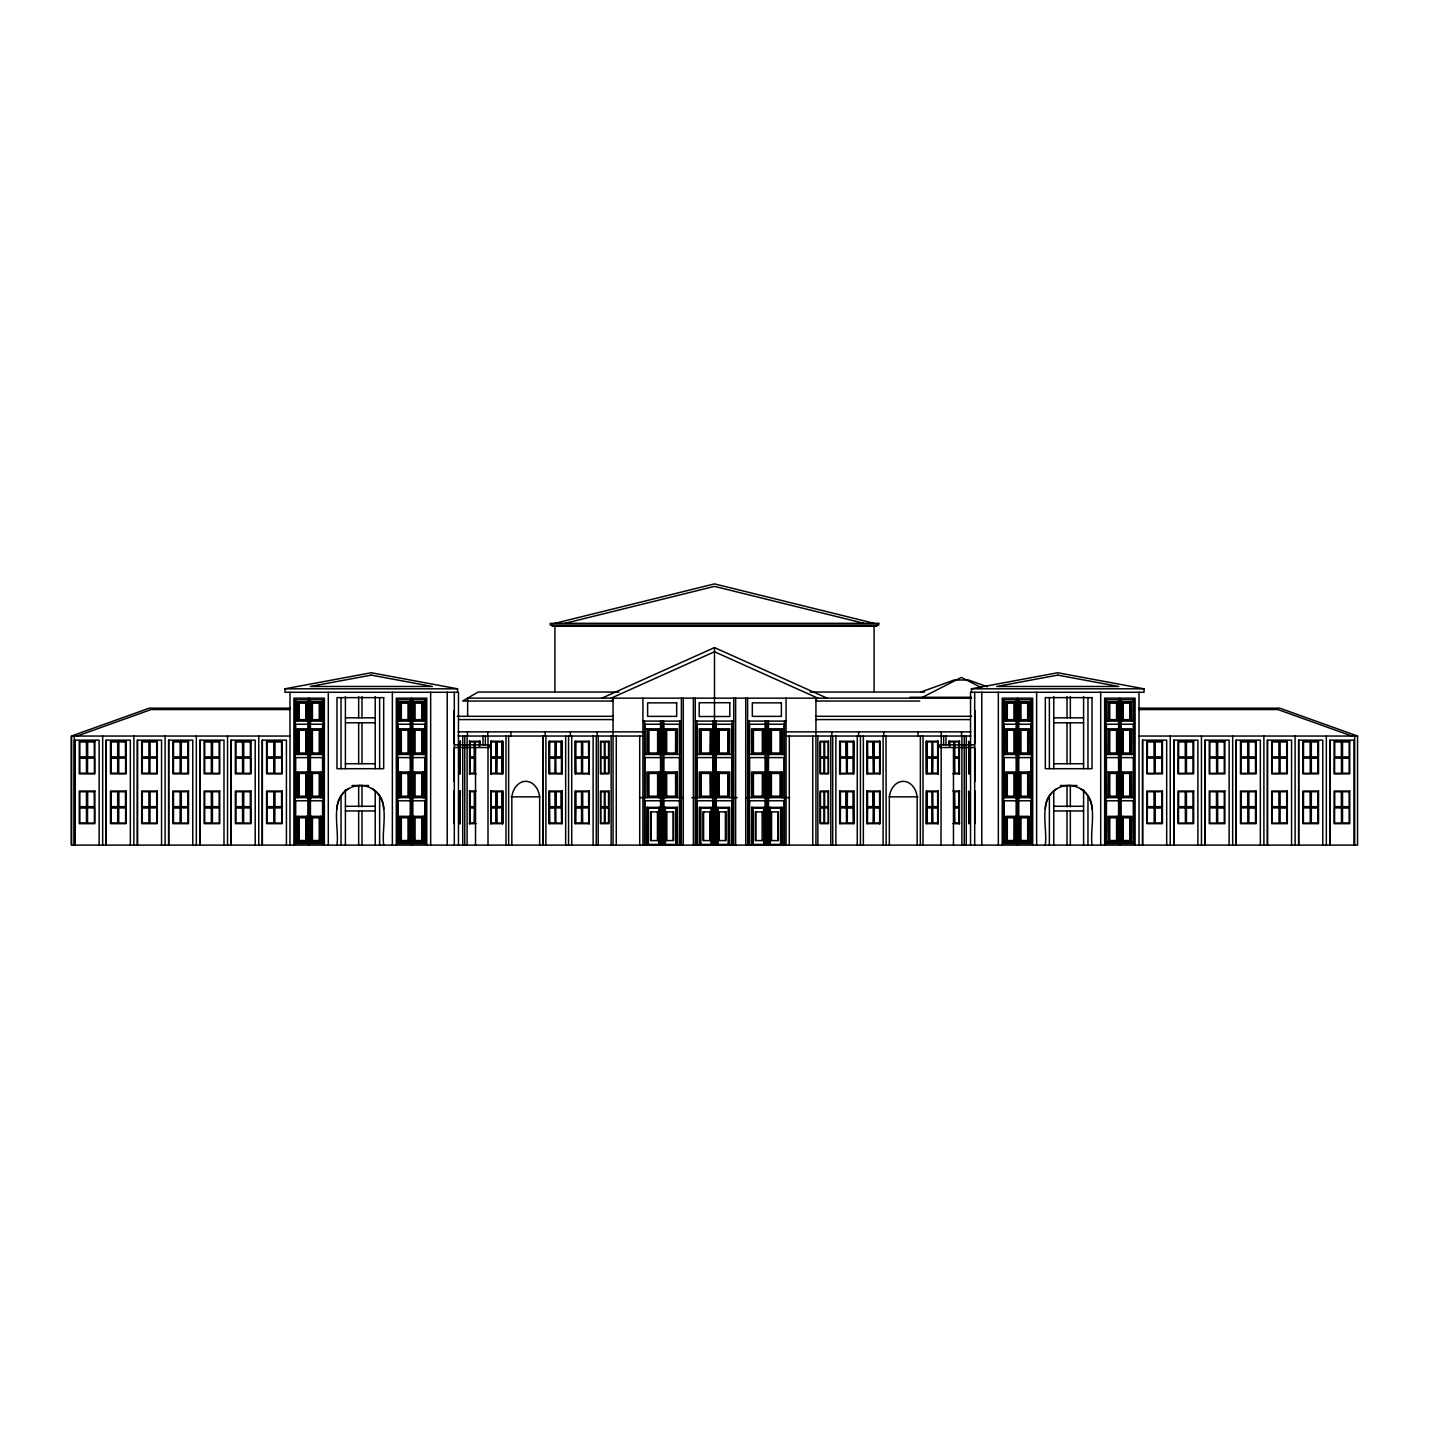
<?xml version="1.0" encoding="UTF-8"?>
<svg xmlns="http://www.w3.org/2000/svg" width="1429" height="1429" viewBox="0 0 1429 1429"><rect width="100%" height="100%" fill="white"/><g stroke="black" fill="none" stroke-linecap="round" stroke-linejoin="round"><path stroke-width="1.5" d="M1139.02 708.159L1279.705 708.159L1357.55 736.042L1357.55 845.111L71.45 845.111L71.45 736.042L149.295 708.159L289.98 708.159M74.326 740.151L74.326 845.111L74.326 736.042M75.005 740.151L75.005 845.111L75.005 740.151L99.119 740.151L99.119 845.111M106.228 740.151L106.228 845.111L106.228 740.151L130.343 740.151L130.343 845.111M137.434 740.151L137.434 845.111L137.434 740.151L161.548 740.151L161.548 845.111M168.658 740.151L168.658 845.111L168.658 740.151L192.772 740.151L192.772 845.111M199.881 740.151L199.881 845.111L199.881 740.151L223.996 740.151L223.996 845.111M231.105 740.151L231.105 845.111L231.105 740.151L255.202 740.151L255.202 845.111M262.311 740.151L262.311 845.111L262.311 740.151L286.425 740.151L286.425 845.111M1142.575 740.151L1142.575 845.111L1142.575 740.151L1166.689 740.151L1166.689 845.111M1173.798 740.151L1173.798 845.111L1173.798 740.151L1197.895 740.151L1197.895 845.111M1205.004 740.151L1205.004 845.111L1205.004 740.151L1229.119 740.151L1229.119 845.111M1236.228 740.151L1236.228 845.111L1236.228 740.151L1260.342 740.151L1260.342 845.111M1267.452 740.151L1267.452 845.111L1267.452 740.151L1291.566 740.151L1291.566 845.111M1298.657 740.151L1298.657 845.111L1298.657 740.151L1322.772 740.151L1322.772 845.111M1329.881 740.151L1329.881 845.111L1329.881 740.151L1353.995 740.151L1353.995 845.111M336.976 845.111C339.405 827.034 329.331 800.508 348.658 788.629M1045.313 845.111C1047.743 827.034 1037.686 800.508 1056.996 788.629M612.38 701.032L613.059 698.156L613.059 845.111M922.437 697.281L961.36 677.4L981.473 687.671M601.895 698.156L714.5 647.587L827.105 698.156M611.148 698.156L714.5 651.749L817.852 698.156M920.901 692.011L954.233 679.99L968.487 679.99L987.243 686.76M77.13 736.042L151.081 709.552L289.98 709.552M554.916 623.33L714.5 583.889L874.084 623.33M565.009 623.33L714.5 586.372L863.991 623.33M458.459 845.111L458.459 692.279L284.96 692.279L284.96 688.814L371.272 672.737L457.584 688.814L457.584 692.279M971.416 692.279L971.416 688.814L1057.728 672.737L1144.04 688.814L1144.04 692.279L970.541 692.279L970.541 845.111M284.96 688.814L457.584 688.814M971.416 688.814L1144.04 688.814M618.971 692.029L478.179 692.029L462.657 701.032L613.059 701.032M810.029 692.029L924.652 692.029M910.023 697.281L971.541 697.281M971.541 698.156L467.64 698.156L467.64 715.965M308.36 699.763L295.196 699.763L295.196 843.503L308.36 843.503M1120.64 699.763L1133.804 699.763L1133.804 843.503L1120.64 843.503M815.941 701.032L919.776 701.032M409.176 701.746L409.176 721.091L409.373 701.746L399.673 701.746L399.673 721.091M1005.623 701.746L1015.322 701.746M1108.011 701.746L1117.71 701.746M1131.714 701.746L1122.015 701.746L1122.212 721.091M1139.02 709.552L1277.919 709.552L1351.87 736.042M457.28 716.304L613.059 716.304M815.941 716.304L971.72 716.304M345.407 717.822L375.238 717.822M1053.762 717.822L1083.593 717.822M459.084 719.573L613.059 719.573M815.941 719.573L969.916 719.573M295.196 721.091L308.36 721.091M323.079 721.091L309.897 721.091L309.897 699.763L323.079 699.763L323.079 843.503L309.897 843.503L309.897 800.776L323.079 800.776M397.584 721.091L410.748 721.091L410.748 699.763L397.584 699.763L397.584 843.503L410.748 843.503L410.748 800.776L397.584 800.776M425.467 721.091L412.284 721.091L412.284 699.763L425.467 699.763L425.467 843.503L412.284 843.503L412.284 800.776L425.467 800.776M642.925 721.091L681.383 721.091M695.262 721.091L733.738 721.091M747.617 721.091L786.075 721.091M1003.533 721.091L1016.716 721.091L1016.716 699.763L1003.533 699.763L1003.533 843.503L1016.716 843.503L1016.716 800.776L1003.533 800.776M1031.416 721.091L1018.252 721.091L1018.252 699.763L1031.416 699.763L1031.416 843.503L1018.252 843.503L1018.252 800.776L1031.416 800.776M1105.921 721.091L1119.103 721.091L1119.103 699.763L1105.921 699.763L1105.921 843.503L1119.103 843.503L1119.103 800.776L1105.921 800.776M1120.64 721.091L1133.804 721.091M345.407 722.788L375.238 722.788M1053.762 722.788L1083.593 722.788M295.196 724.235L308.36 724.235M323.079 724.235L309.897 724.235L309.897 754.458L323.079 754.458M397.584 724.235L410.748 724.235L410.748 754.458L397.584 754.458M425.467 724.235L412.284 724.235L412.284 754.458L425.467 754.458M644.533 724.235L660.912 724.235L660.912 754.458L644.533 754.458M679.757 724.235L663.395 724.235L663.395 754.458L679.757 754.458M696.888 724.235L713.267 724.235L713.267 754.458L696.888 754.458M732.112 724.235L715.733 724.235L715.733 754.458L732.112 754.458M749.243 724.235L765.605 724.235L765.605 754.458L749.243 754.458M784.467 724.235L768.087 724.235L768.087 754.458L784.467 754.458M1003.533 724.235L1016.716 724.235L1016.716 754.458L1003.533 754.458M1031.416 724.235L1018.252 724.235L1018.252 754.458L1031.416 754.458M1105.921 724.235L1119.103 724.235L1119.103 754.458L1105.921 754.458M1120.64 724.235L1133.804 724.235M409.176 728.826L409.176 754.458L409.373 728.826L399.673 728.826L399.673 754.458M646.908 728.826L659.055 728.826L659.055 754.458M717.733 728.826L717.733 754.458L717.59 728.826L729.737 728.826L729.612 754.458M763.765 728.826L751.6 728.826L751.743 754.458M1108.011 728.826L1117.71 728.826L1117.514 754.458M1122.015 728.826L1131.714 728.826L1131.536 754.458M666.432 730.255L675.81 730.255L675.81 753.029L666.432 753.029M762.568 730.255L753.19 730.255L753.19 753.029L762.568 753.029M458.137 731.862L642.925 731.862M786.075 731.862L970.863 731.862M289.98 736.042L71.45 736.042L71.45 845.111M458.137 736.042L642.925 736.042M786.075 736.042L970.863 736.042M1139.02 736.042L1357.55 736.042M469.391 741.24L480.198 741.24L480.198 745.599M490.719 741.24L502.812 741.24L502.812 773.875L490.719 773.875M575.19 741.24L589.355 741.24L589.159 773.875M866.831 741.24L879.996 741.24L879.996 773.875L866.831 773.875L867.081 741.24M938.281 741.24L926.188 741.24L926.188 773.875L938.281 773.875M959.609 741.24L948.802 741.24L948.802 745.599M459.656 741.937L459.656 756.87M469.784 741.937L474.339 741.937L474.16 756.87L469.784 756.87M491.165 741.937L496.274 741.937L496.274 756.87L491.165 756.87M502.079 741.937L496.988 741.937L496.988 756.87L502.079 756.87L501.918 741.937M549.486 741.937L555.041 741.937L554.899 756.87M555.881 741.937L561.436 741.937L561.436 756.87L555.881 756.87L555.881 741.937L556.024 756.87M575.726 741.937L581.71 741.937L581.71 756.87L575.726 756.87L575.833 741.937M853.274 741.937L847.29 741.937L847.415 756.87L853.274 756.87L853.167 741.937M873.119 741.937L867.564 741.937L867.707 756.87L873.119 756.87L873.119 741.937L872.976 756.87M879.514 741.937L873.959 741.937L873.959 756.87L879.514 756.87M937.835 741.937L932.726 741.937L932.905 756.87M454.315 744.848L489.254 744.848L489.254 747.528L454.315 747.528M974.685 744.848L939.746 744.848L939.746 747.528L974.685 747.528M710.213 753.029L700.835 753.029L700.835 730.255L710.213 730.255L709.963 753.029M295.196 754.458L308.36 754.458M1120.64 754.458L1133.804 754.458M555.041 756.87L549.486 756.87L549.629 741.937M582.657 756.87L588.641 756.87L588.516 741.937L582.657 741.937L582.764 756.87M932.012 756.87L926.921 756.87L926.921 741.937L932.012 741.937L931.851 756.87M932.726 756.87L937.835 756.87M295.196 757.602L308.36 757.602M323.079 757.602L309.897 757.602L309.897 797.632L323.079 797.632M397.584 757.602L410.748 757.602L410.748 797.632L397.584 797.632M425.467 757.602L412.284 757.602L412.284 797.632L425.467 797.632M644.533 757.602L660.912 757.602L660.912 797.632M679.757 757.602L663.395 757.602L663.395 797.632M696.888 757.602L713.267 757.602L713.267 797.632M732.112 757.602L715.733 757.602L715.733 797.632M749.243 757.602L765.605 757.602L765.605 797.632M784.467 757.602L768.087 757.602L768.087 797.632M1003.533 757.602L1016.716 757.602L1016.716 797.632L1003.533 797.632M1031.416 757.602L1018.252 757.602L1018.252 797.632L1031.416 797.632M1105.921 757.602L1119.103 757.602L1119.103 797.632L1105.921 797.632M1120.64 757.602L1133.804 757.602M459.727 758.102L459.727 773.321M469.784 758.263L474.339 758.263L474.16 773.178L469.784 773.178M491.165 758.263L496.274 758.263L496.274 773.178L491.165 773.178M496.899 758.102L502.186 758.102M575.726 773.178L581.71 773.178L581.71 758.263L575.726 758.263L575.833 773.178M853.274 758.263L847.29 758.263L847.29 773.178L853.274 773.178L853.167 758.263M873.226 758.102L867.457 758.102L867.599 773.321M879.514 758.263L873.959 758.263L873.959 773.178L879.514 773.178M932.726 758.263L937.835 758.263M969.487 758.102L969.273 773.321M345.407 763.729L375.238 763.729M1053.762 763.729L1083.593 763.729M409.176 771.999L409.176 797.632L409.373 771.999L399.673 771.999L399.673 797.632M677.4 771.999L665.235 771.999L665.235 797.632M717.733 771.999L717.733 797.632L717.59 771.999L729.737 771.999L729.612 797.632M1029.327 771.999L1019.627 771.999L1019.824 797.632M1108.011 771.999L1117.71 771.999M1122.015 771.999L1131.714 771.999M549.486 773.178L555.041 773.178M937.835 773.178L932.726 773.178L932.905 758.263M502.186 773.321L496.899 773.321L497.06 758.102M555.774 773.321L561.543 773.321M588.748 773.321L582.55 773.321L582.55 758.102L588.748 758.102L588.641 773.321M666.432 773.428L675.81 773.428L675.81 796.203L666.432 796.203M710.213 773.428L700.835 773.428L700.835 796.203L710.213 796.203L709.963 773.428M762.568 773.428L753.19 773.428L753.19 796.203L762.568 796.203M867.457 773.321L873.226 773.321L873.083 758.102M469.391 773.875L476.089 773.875M589.355 773.875L575.19 773.875L575.298 741.24L575.494 773.875M952.911 773.875L959.609 773.875M969.219 773.875L968.666 741.24L969.023 773.875M352.034 785.503L368.611 785.503M1060.389 785.503L1076.966 785.503M469.391 791.041L476.089 791.041M490.719 791.041L502.812 791.041L502.812 823.676L490.719 823.676M866.831 791.041L879.996 791.041L879.996 823.676L866.831 823.676L867.081 791.041M938.281 791.041L926.188 791.041L926.188 823.676L938.281 823.676M952.911 791.041L959.609 791.041M459.656 791.737L459.656 806.653M469.784 791.737L474.339 791.737L474.339 806.653L469.784 806.653M491.165 791.737L496.274 791.737L496.274 806.653L491.165 806.653M502.079 791.737L496.988 791.737L496.988 806.653L502.079 806.653L501.918 791.737M555.041 791.737L549.486 791.737L549.629 806.653M555.881 791.737L561.436 791.737L561.436 806.653L555.881 806.653L555.881 791.737L556.024 806.653M575.726 806.653L581.71 806.653L581.71 791.737L575.726 791.737L575.833 806.653M873.119 791.737L867.564 791.737L867.564 806.653L873.119 806.653L873.119 791.737L872.976 806.653M879.514 791.737L873.959 791.737L873.959 806.653L879.514 806.653M932.012 791.737L926.921 791.737L926.921 806.653L932.012 806.653L931.851 791.737M937.835 791.737L932.726 791.737L932.905 806.653M511.118 796.846L539.662 796.846L539.662 845.111M889.338 845.111L889.338 796.846L917.882 796.846M295.196 797.632L308.36 797.632M639.495 797.632L683.276 797.632M691.85 797.632L737.15 797.632M745.724 797.632L789.505 797.632M1120.64 797.632L1133.804 797.632M295.196 800.776L308.36 800.776M644.533 800.776L660.912 800.776L660.912 845.111M679.757 800.776L663.395 800.776L663.395 845.111M696.888 800.776L713.267 800.776L713.267 845.111M732.112 800.776L715.733 800.776L715.733 845.111M749.243 800.776L765.605 800.776L765.605 845.111M784.467 800.776L768.087 800.776L768.087 845.111M1120.64 800.776L1133.804 800.776M345.407 806.278L375.238 806.278M1053.762 806.278L1083.593 806.278M549.486 806.653L555.041 806.653L554.899 791.737M582.657 806.653L588.641 806.653L588.641 791.737L582.657 791.737L582.764 806.653M853.274 806.653L847.29 806.653L847.415 791.737L853.274 791.737L853.167 806.653M932.726 806.653L937.835 806.653M646.908 807.367L659.573 807.367M664.735 807.367L677.4 807.367M751.6 807.367L764.265 807.367M769.427 807.367L782.092 807.367L782.092 845.111M459.727 807.903L459.727 823.122M469.784 808.046L474.339 808.046L474.16 822.979L469.784 822.979M491.165 808.046L496.274 808.046L496.274 822.979L491.165 822.979M502.186 807.903L496.899 807.903L497.06 823.122M555.041 808.046L549.486 808.046L549.629 822.979M561.543 807.903L555.774 807.903L555.917 823.122M575.726 808.046L581.71 808.046L581.71 822.979L575.726 822.979L575.833 808.046M588.748 807.903L582.55 807.903L582.657 823.122L588.748 823.122L588.641 807.903M853.274 808.046L847.29 808.046L847.29 822.979L853.274 822.979L853.167 808.046M867.457 807.903L873.226 807.903L873.083 823.122M879.514 808.046L873.959 808.046L873.959 822.979L879.514 822.979M937.835 808.046L932.726 808.046L932.905 822.979M969.487 807.903L969.273 823.122M659.609 808.099L647.962 808.099L647.962 844.396L659.609 844.396M664.681 808.099L676.328 808.099L676.328 844.396L664.681 844.396M711.964 808.099L700.317 808.099L700.317 844.396L711.964 844.396M764.319 808.099L752.672 808.099L752.672 844.396L764.319 844.396M769.391 808.099L781.038 808.099L781.038 844.396L769.391 844.396M345.407 810.957L375.238 810.957M1053.762 810.957L1083.593 810.957M658.072 811.904L650.606 811.904L650.606 840.591L658.072 840.591M666.218 811.904L673.684 811.904L673.684 840.591L666.218 840.591M762.782 811.904L755.316 811.904L755.316 840.591L762.782 840.591M770.928 811.904L778.394 811.904L778.394 840.591L770.928 840.591M409.373 816.334L399.673 816.334L399.673 841.985L409.373 841.985L409.373 816.334L409.176 841.985M1117.71 816.334L1108.011 816.334L1108.207 841.985M1122.015 816.334L1131.714 816.334L1131.536 841.985M549.486 822.979L555.041 822.979L554.899 808.046M932.726 822.979L937.835 822.979M496.899 823.122L502.186 823.122M555.774 823.122L561.543 823.122L561.401 807.903M873.226 823.122L867.457 823.122L867.599 807.903M469.391 823.676L476.089 823.676M575.19 823.676L589.355 823.676M952.911 823.676L959.609 823.676M969.219 823.676L968.666 791.041L969.023 823.676M1005.623 841.985L1015.322 841.985M1029.327 841.985L1019.627 841.985L1019.824 816.334L1029.327 816.334L1029.148 841.985M1108.011 841.985L1117.71 841.985L1117.514 816.334M1131.714 841.985L1122.015 841.985L1122.212 816.334M1080.342 788.629C1099.669 800.508 1089.595 827.034 1092.024 845.111M372.004 788.629C391.314 800.508 381.257 827.034 383.687 845.111M816.62 701.032L815.941 698.156L815.941 845.111M1354.674 736.042L1354.674 845.111M1326.326 736.042L1326.326 845.111M1295.103 736.042L1295.121 845.111M1263.897 736.042L1263.897 845.111M1232.673 736.042L1232.673 845.111M1201.45 736.042L1201.467 845.111M1170.226 736.042L1170.244 845.111M1139.02 692.279L1139.02 845.111M1135.09 845.111L1135.09 698.156L1104.635 698.156L1104.635 845.111M1133.304 699.763L1133.304 721.091M1133.304 724.235L1133.304 754.458M1133.304 757.602L1133.304 797.632M1133.304 800.776L1133.304 843.503M1131.536 701.746L1131.714 721.091M1131.536 771.999L1131.714 797.632M1130.071 703.175L1130.071 719.662M1130.071 730.255L1130.071 753.029M1130.071 773.428L1130.071 796.203M1130.071 817.781L1130.071 840.538M1123.158 703.175L1123.158 719.662M1123.158 730.255L1123.158 753.029M1123.158 773.428L1123.158 796.203M1123.158 817.781L1123.158 840.538M1122.212 728.826L1122.015 754.458M1122.212 771.999L1122.015 797.632M1121.14 699.763L1121.14 843.503M1119.872 698.156L1119.872 845.111M1118.585 699.763L1118.585 843.503M1117.514 701.746L1117.71 721.091M1117.514 771.999L1117.71 797.632M1116.567 703.175L1116.567 719.662M1116.567 730.255L1116.567 753.029M1116.567 773.428L1116.567 796.203M1116.567 817.781L1116.567 840.538M1109.672 703.175L1109.672 719.662M1109.672 730.255L1109.672 753.029M1109.672 773.428L1109.672 796.203M1109.672 817.781L1109.672 840.538M1108.207 701.746L1108.011 721.091M1108.207 728.826L1108.011 754.458M1108.207 771.999L1108.011 797.632M1106.439 699.763L1106.439 721.091M1106.439 724.235L1106.439 754.458M1106.439 757.602L1106.439 797.632M1106.439 800.776L1106.439 843.503M1100.705 692.279L1100.705 845.111M1087.969 697.638L1087.969 768.695M1087.969 795.971L1087.969 845.111M1083.593 696.548L1083.593 768.695M1083.593 789.755L1083.593 845.111M1070.339 696.548L1070.339 717.822M1070.339 722.788L1070.339 763.729M1070.339 785.503L1070.339 806.813M1070.339 810.957L1070.339 845.111M1067.016 696.548L1067.016 717.822M1067.016 722.788L1067.016 763.729M1067.016 785.503L1067.016 806.813M1067.016 810.957L1067.016 845.111M1053.762 696.548L1053.762 768.695M1053.762 791.112L1053.762 845.111M1049.368 697.638L1049.368 768.695M1049.368 795.971L1049.368 845.111M1036.632 692.279L1036.632 845.111M1032.703 845.111L1032.703 698.156L1002.247 698.156L1002.247 845.111M1030.916 699.763L1030.916 721.091M1030.916 724.235L1030.916 754.458M1030.916 757.602L1030.916 797.632M1030.916 800.776L1030.916 843.503M1029.148 721.091L1029.327 701.746L1019.627 701.746L1019.824 721.091M1029.148 754.458L1029.327 728.826L1019.627 728.826L1019.627 754.458M1029.148 771.999L1029.327 797.632M1027.683 703.175L1027.683 719.662M1027.683 730.255L1027.683 753.029M1027.683 773.428L1027.683 796.203M1027.683 817.781L1027.683 840.538M1020.77 703.175L1020.77 719.662M1020.77 730.255L1020.77 753.029M1020.77 773.428L1020.77 796.203M1020.77 817.781L1020.77 840.538M1018.752 699.763L1018.752 843.503M1017.484 698.156L1017.484 845.111M1016.198 699.763L1016.198 843.503M1015.126 701.746L1015.322 721.091M1015.126 754.458L1015.322 728.826L1005.623 728.826L1005.82 754.458M1015.126 797.632L1015.322 771.999L1005.623 771.999L1005.82 797.632M1015.126 841.985L1015.322 816.334L1005.623 816.334L1005.82 841.985M1014.179 703.175L1014.179 719.662M1014.179 730.255L1014.179 753.029M1014.179 773.428L1014.179 796.203M1014.179 817.781L1014.179 840.538M1007.284 703.175L1007.284 719.662M1007.284 730.255L1007.284 753.029M1007.284 773.428L1007.284 796.203M1007.284 817.781L1007.284 840.538M1005.82 701.746L1005.623 721.091M1004.051 699.763L1004.051 721.091M1004.051 724.235L1004.051 754.458M1004.051 757.602L1004.051 797.632M1004.051 800.776L1004.051 843.503M998.335 692.279L998.335 845.111M981.777 692.279L981.777 845.111M975.114 710.713L975.114 743.348M975.114 748.903L975.114 781.538M975.114 791.041L975.114 823.676M974.685 692.279L974.685 845.111M966.254 736.042L966.254 845.111M964.253 736.042L964.253 845.111M961.896 736.042L961.896 845.111M961.556 731.862L961.556 736.042M959.413 741.24L959.413 773.875M959.413 791.041L959.413 823.676M959.091 741.24L959.091 773.875M959.091 791.041L959.091 823.676M953.875 741.937L954.054 756.87L954.054 741.937L949.517 741.937L949.696 746.206L949.303 741.24M953.465 747.528L953.465 845.111M949.124 741.24L949.124 745.599M945.998 736.042L945.998 744.938M943.64 736.042L943.64 744.938M941.229 731.862L940.996 845.111M938.103 741.24L938.103 773.875M938.103 791.041L938.103 823.676M937.817 741.24L937.817 773.875M937.817 791.041L937.817 823.676M937.656 741.937L937.656 756.87M937.656 758.263L937.656 773.178M937.656 791.737L937.656 806.653M937.656 808.046L937.656 822.979M931.94 758.102L931.94 773.321M931.94 807.903L931.94 823.122M927.082 741.937L927.082 756.87M926.992 758.102L926.992 773.321M927.082 791.737L927.082 806.653M926.992 807.903L926.992 823.122M926.474 741.24L926.635 773.875M926.635 791.041L926.474 823.676M923.009 736.042L923.009 845.111M920.365 736.042L920.365 845.111M918.186 731.862L918.097 736.042M917.168 845.111L917.168 796.846A18.345 14.076 -90 0 0 903.253 781.324A18.345 14.076 -90 0 0 889.338 796.846M885.998 736.042L886.159 845.111M883.801 731.862L883.801 736.042M883.104 736.042L883.104 845.111M879.853 741.24L879.853 773.875M879.853 791.041L879.853 823.676M879.621 741.24L879.621 773.875M879.621 791.041L879.621 823.676M876.781 625.062L876.781 626.277L552.219 626.277L552.219 625.062M874.084 626.277L874.084 691.618M874.101 741.937L874.101 756.87M874.101 758.263L874.101 773.178M874.101 791.737L874.101 806.653M874.101 808.046L874.101 822.979M867.207 741.24L867.207 773.875M867.207 791.041L867.207 823.676M863.348 736.042L863.348 845.111M860.437 736.042L860.437 845.111M858.615 731.862L858.615 736.042M857.275 736.042L857.275 845.111M853.702 741.24L853.506 773.875M853.506 791.041L853.702 823.676M846.236 741.937L846.236 756.87M846.236 791.737L846.236 806.653M840.359 758.102L840.359 773.321M840.359 807.903L840.359 823.122M839.841 741.24L839.948 773.875M839.841 791.041L839.948 823.676M835.876 736.042L835.876 845.111M832.714 736.042L832.714 845.111M831.857 731.862L831.857 736.042M830.803 736.042L830.803 845.111M817.852 736.042L817.852 845.111M812.726 736.042L812.726 845.111M789.29 736.042L789.29 845.111M786.075 698.156L786.093 845.111M784.467 721.091L784.467 845.111M784.092 724.235L784.092 754.458M784.092 757.602L784.092 797.632M784.092 800.776L784.092 845.111M782.092 754.458L782.092 728.826L769.945 728.826L769.945 754.458M782.092 797.632L782.092 771.999L769.945 771.999L769.945 797.632M781.949 728.826L781.949 754.458M781.949 771.999L781.949 797.632M781.949 807.367L781.949 845.111M781.449 807.367L781.449 845.111M780.573 808.099L780.573 844.396M780.288 730.255L780.288 753.029M780.288 773.428L780.288 796.203M777.751 811.904L777.751 840.591M771.571 811.904L771.571 840.591M771.392 730.255L771.392 753.029M771.392 773.428L771.392 796.203M770.088 728.826L770.088 754.458M770.088 771.999L770.088 797.632M770.088 807.367L770.088 845.111M769.945 807.367L769.945 845.111M768.463 721.091L768.463 845.111M766.855 721.091L766.855 845.111M765.229 721.091L765.229 845.111M763.622 728.826L763.765 754.458M763.622 797.632L763.765 771.999L751.6 771.999L751.743 797.632M763.622 807.367L763.765 845.111M762.318 730.255L762.318 753.029M762.318 773.428L762.318 796.203M762.139 811.904L762.139 840.591M755.959 811.904L755.959 840.591M753.422 730.255L753.422 753.029M753.422 773.428L753.422 796.203M753.137 808.099L753.137 844.396M752.261 807.367L752.261 845.111M751.743 807.367L751.6 845.111M749.618 724.235L749.618 754.458M749.618 757.602L749.618 797.632M749.618 800.776L749.618 845.111M749.243 721.091L749.243 845.111M747.617 698.156L747.617 845.111M745.724 698.156L745.724 845.111M735.631 698.156L735.631 845.111M733.738 698.156L733.738 845.111M732.112 721.091L732.112 845.111M731.737 724.235L731.737 754.458M731.737 757.602L731.737 797.632M731.737 800.776L731.737 845.111M729.737 845.111L729.612 807.367L717.09 807.367L717.09 845.111M729.094 807.367L729.094 845.111M728.218 808.099L728.218 844.396M727.933 730.255L727.933 753.029M727.933 773.428L727.933 796.203M725.396 811.904L725.396 840.591M719.216 811.904L719.216 840.591M719.037 730.255L719.037 753.029M719.037 773.428L719.037 796.203M716.125 721.091L716.125 845.111M714.5 647.587L714.5 845.111M712.875 721.091L712.875 845.111M711.91 845.111L711.91 807.367L699.263 807.367L699.263 845.111M711.499 808.099L711.499 844.396M711.267 754.458L711.41 728.826L699.263 728.826L699.263 754.458M711.41 797.632L711.267 771.999L699.263 771.999L699.263 797.632M711.267 807.367L711.41 845.111M709.784 811.904L709.784 840.591M703.604 811.904L703.604 840.591M701.067 730.255L701.067 753.029M701.067 773.428L701.067 796.203M700.782 808.099L700.782 844.396M699.906 807.367L699.906 845.111M697.263 724.235L697.263 754.458M697.263 757.602L697.263 797.632M697.263 800.776L697.263 845.111M696.888 721.091L696.888 845.111M695.262 698.156L695.262 845.111M693.369 698.156L693.369 845.111M683.276 698.156L683.276 845.111M681.383 698.156L681.383 845.111M679.757 721.091L679.757 845.111M679.382 724.235L679.382 754.458M679.382 757.602L679.382 797.632M679.382 800.776L679.382 845.111M677.257 754.458L677.4 728.826L665.235 728.826L665.235 754.458M677.257 771.999L677.4 797.632M677.257 807.367L677.4 845.111M676.739 807.367L676.739 845.111M675.863 808.099L675.863 844.396M675.578 730.255L675.578 753.029M675.578 773.428L675.578 796.203M673.041 811.904L673.041 840.591M666.861 811.904L666.861 840.591M666.682 730.255L666.682 753.029M666.682 773.428L666.682 796.203M665.378 728.826L665.378 754.458M665.378 771.999L665.378 797.632M665.378 807.367L665.378 845.111M665.235 807.367L665.235 845.111M663.77 721.091L663.77 845.111M662.145 721.091L662.145 845.111M660.537 721.091L660.537 845.111M659.055 797.632L659.055 771.999L646.908 771.999L647.051 797.632M659.055 807.367L659.055 845.111M658.912 728.826L658.912 754.458M658.912 771.999L658.912 797.632M658.912 807.367L658.912 845.111M657.608 730.255L657.608 753.029M657.608 773.428L657.608 796.203M657.429 811.904L657.429 840.591M651.249 811.904L651.249 840.591M648.712 730.255L648.712 753.029M648.712 773.428L648.712 796.203M648.427 808.099L648.427 844.396M647.551 807.367L647.551 845.111M647.051 728.826L646.908 754.458M647.051 807.367L646.908 845.111M644.908 724.235L644.908 754.458M644.908 757.602L644.908 797.632M644.908 800.776L644.908 845.111M644.533 721.091L644.533 845.111M642.925 698.156L642.907 845.111M639.71 736.042L639.71 845.111M616.274 736.042L616.274 845.111M611.148 736.042L611.148 845.111M598.197 736.042L598.197 845.111M597.143 731.862L597.143 736.042M596.286 736.042L596.286 845.111M593.124 736.042L593.124 845.111M589.159 823.676L589.355 791.041L575.19 791.041L575.298 823.676L575.494 791.041M589.052 741.24L589.052 773.875M589.052 791.041L589.052 823.676M581.585 741.937L581.585 756.87M581.585 758.263L581.585 773.178M581.585 791.737L581.585 806.653M581.585 808.046L581.585 822.979M571.725 736.042L571.725 845.111M570.385 731.862L570.385 736.042M568.563 736.042L568.563 845.111M565.652 736.042L565.652 845.111M561.793 741.24L561.919 773.875M561.793 791.041L561.919 823.676M561.401 773.321L561.543 758.102L555.774 758.102L555.917 773.321M561.293 741.937L561.293 756.87M561.293 791.737L561.293 806.653M554.916 626.277L554.916 691.618M554.899 773.178L555.041 758.263L549.486 758.263L549.629 773.178M549.379 741.24L549.379 773.875M549.379 791.041L549.379 823.676M545.896 736.042L545.896 845.111M545.199 731.862L545.199 736.042M543.002 736.042L543.002 845.111M542.841 736.042L542.841 845.111M511.832 845.111L511.832 796.846A18.345 14.076 -90 0 1 525.747 781.324A18.345 14.076 -90 0 1 539.662 796.846M510.903 731.862L510.814 736.042M508.635 736.042L508.635 845.111M505.991 736.042L505.991 845.111M502.526 741.24L502.526 773.875M502.526 791.041L502.526 823.676M502.365 741.24L502.365 773.875M502.365 791.041L502.365 823.676M502.008 758.102L502.008 773.321M502.008 807.903L502.008 823.122M497.149 741.937L497.149 756.87M497.149 791.737L497.149 806.653M496.095 741.937L496.095 756.87M496.095 758.263L496.095 773.178M496.095 791.737L496.095 806.653M496.095 808.046L496.095 822.979M491.183 741.24L491.183 773.875M491.183 791.041L491.183 823.676M490.897 741.24L490.897 773.875M490.897 791.041L490.897 823.676M488.003 736.042L488.003 845.111M487.771 731.862L487.771 736.042M485.36 736.042L485.36 744.938M483.002 736.042L483.002 744.938M479.876 741.24L479.876 745.599M479.697 741.24L479.697 745.599M479.304 746.206L479.483 741.937L474.946 741.937L474.946 756.87L475.125 741.937M475.535 747.528L475.535 845.111M469.909 741.24L469.909 773.875M469.909 791.041L469.909 823.676M469.587 741.24L469.587 773.875M469.587 791.041L469.587 823.676M467.444 731.862L467.444 736.042M467.104 736.042L467.104 845.111M464.747 736.042L464.747 845.111M462.746 736.042L462.746 845.111M459.977 741.24L459.977 773.875M459.977 791.041L459.977 823.676M454.315 692.279L454.315 845.111M453.886 710.713L453.886 743.348M453.886 748.903L453.886 781.538M453.886 791.041L453.886 823.676M447.223 692.279L447.223 845.111M430.665 692.279L430.665 845.111M426.753 845.111L426.753 698.156L396.297 698.156L396.297 845.111M424.949 699.763L424.949 721.091M424.949 724.235L424.949 754.458M424.949 757.602L424.949 797.632M424.949 800.776L424.949 843.503M423.377 721.091L423.377 701.746L413.678 701.746L413.678 721.091M423.377 754.458L423.377 728.826L413.678 728.826L413.678 754.458M423.377 797.632L423.377 771.999L413.678 771.999L413.678 797.632M423.18 701.746L423.18 721.091M423.18 728.826L423.18 754.458M423.18 771.999L423.18 797.632M423.18 816.334L423.18 841.985M421.716 703.175L421.716 719.662M421.716 730.255L421.716 753.029M421.716 773.428L421.716 796.203M421.716 817.781L421.716 840.538M414.821 703.175L414.821 719.662M414.821 730.255L414.821 753.029M414.821 773.428L414.821 796.203M414.821 817.781L414.821 840.538M413.874 701.746L413.874 721.091M413.874 728.826L413.874 754.458M413.874 771.999L413.874 797.632M413.874 816.334L413.874 841.985M412.802 699.763L412.802 843.503M411.516 698.156L411.516 845.111M410.248 699.763L410.248 843.503M408.23 703.175L408.23 719.662M408.23 730.255L408.23 753.029M408.23 773.428L408.23 796.203M408.23 817.781L408.23 840.538M401.317 703.175L401.317 719.662M401.317 730.255L401.317 753.029M401.317 773.428L401.317 796.203M401.317 817.781L401.317 840.538M399.852 701.746L399.852 721.091M399.852 728.826L399.852 754.458M399.852 771.999L399.852 797.632M399.852 816.334L399.852 841.985M398.084 699.763L398.084 721.091M398.084 724.235L398.084 754.458M398.084 757.602L398.084 797.632M398.084 800.776L398.084 843.503M392.368 692.279L392.368 845.111M379.632 697.638L379.632 768.695M379.632 795.971L379.632 845.111M375.238 696.548L375.238 768.695M375.238 791.112L375.238 845.111M361.984 696.548L361.984 717.822M361.984 722.788L361.984 763.729M361.984 785.503L361.984 806.813M361.984 810.957L361.984 845.111M358.661 696.548L358.661 717.822M358.661 722.788L358.661 763.729M358.661 785.503L358.661 806.813M358.661 810.957L358.661 845.111M345.407 696.548L345.407 768.695M345.407 789.755L345.407 845.111M341.031 697.638L341.031 768.695M341.031 795.971L341.031 845.111M328.295 692.279L328.295 845.111M324.365 845.111L324.365 698.156L293.91 698.156L293.91 845.111M322.561 699.763L322.561 721.091M322.561 724.235L322.561 754.458M322.561 757.602L322.561 797.632M322.561 800.776L322.561 843.503M320.989 721.091L320.989 701.746L311.29 701.746L311.29 721.091M320.989 754.458L320.989 728.826L311.29 728.826L311.29 754.458M320.989 797.632L320.989 771.999L311.29 771.999L311.29 797.632M320.793 701.746L320.793 721.091M320.793 728.826L320.793 754.458M320.793 771.999L320.793 797.632M320.793 816.334L320.793 841.985M319.328 703.175L319.328 719.662M319.328 730.255L319.328 753.029M319.328 773.428L319.328 796.203M319.328 817.781L319.328 840.538M312.433 703.175L312.433 719.662M312.433 730.255L312.433 753.029M312.433 773.428L312.433 796.203M312.433 817.781L312.433 840.538M311.486 701.746L311.486 721.091M311.486 728.826L311.486 754.458M311.486 771.999L311.486 797.632M311.486 816.334L311.486 841.985M310.415 699.763L310.415 843.503M309.128 698.156L309.128 845.111M307.86 699.763L307.86 843.503M306.985 721.091L306.985 701.746L297.286 701.746L297.286 721.091M306.985 754.458L306.985 728.826L297.286 728.826L297.286 754.458M306.985 797.632L306.985 771.999L297.286 771.999L297.286 797.632M306.788 701.746L306.788 721.091M306.788 728.826L306.788 754.458M306.788 771.999L306.788 797.632M306.788 816.334L306.788 841.985M305.842 703.175L305.842 719.662M305.842 730.255L305.842 753.029M305.842 773.428L305.842 796.203M305.842 817.781L305.842 840.538M298.929 703.175L298.929 719.662M298.929 730.255L298.929 753.029M298.929 773.428L298.929 796.203M298.929 817.781L298.929 840.538M297.464 701.746L297.464 721.091M297.464 728.826L297.464 754.458M297.464 771.999L297.464 797.632M297.464 816.334L297.464 841.985M295.696 699.763L295.696 721.091M295.696 724.235L295.696 754.458M295.696 757.602L295.696 797.632M295.696 800.776L295.696 843.503M289.98 692.279L289.98 845.111M258.774 736.042L258.756 845.111M227.55 736.042L227.533 845.111M196.327 736.042L196.327 845.111M165.103 736.042L165.103 845.111M133.897 736.042L133.879 845.111M102.674 736.042L102.674 845.111M336.976 808.85A23.346 23.346 0 0 1 360.322 785.503A23.346 23.346 0 0 1 383.687 808.85M1045.313 808.85A23.346 23.346 0 0 1 1068.678 785.503A23.346 23.346 0 0 1 1092.024 808.85M371.272 675.113L310.236 686.474L432.308 686.474L371.272 675.113M1057.728 675.113L996.692 686.474L1118.764 686.474L1057.728 675.113M878.71 623.33L550.29 623.33L550.29 625.062L878.71 625.062L878.71 623.33M383.687 697.638L336.976 697.638L336.976 768.695L383.687 768.695L383.687 697.638M1092.024 697.638L1045.313 697.638L1045.313 768.695L1092.024 768.695L1092.024 697.638M676.685 702.854L647.623 702.854L647.623 716.376L676.685 716.376L676.667 702.854M729.79 702.729L699.21 702.729L699.21 716.501L729.79 716.501L729.79 702.729M781.377 702.854L752.315 702.854L752.333 716.376L781.377 716.376L781.377 702.854M306.163 703.175L298.607 703.175L298.607 719.662L306.163 719.662L306.163 703.175M319.667 703.175L312.111 703.175L312.111 719.662L319.667 719.662L319.667 703.175M408.551 703.175L400.995 703.175L400.995 719.662L408.551 719.662L408.551 703.175M422.055 703.175L414.499 703.175L414.499 719.662L422.055 719.662L422.055 703.175M1014.501 703.175L1006.945 703.175L1006.945 719.662L1014.501 719.662L1014.501 703.175M1028.005 703.175L1020.449 703.175L1020.449 719.662L1028.005 719.662L1028.005 703.175M1116.889 703.175L1109.333 703.175L1109.333 719.662L1116.889 719.662L1116.889 703.175M1130.393 703.175L1122.837 703.175L1122.837 719.662L1130.393 719.662L1130.393 703.175M306.163 730.255L298.607 730.255L298.607 753.029L306.163 753.029L306.163 730.255M319.667 730.255L312.111 730.255L312.111 753.029L319.667 753.029L319.667 730.255M408.551 730.255L400.995 730.255L400.995 753.029L408.551 753.029L408.551 730.255M422.055 730.255L414.499 730.255L414.499 753.029L422.055 753.029L422.055 730.255M657.858 730.255L648.48 730.255L648.48 753.029L657.858 753.029L657.858 730.255M728.165 730.255L718.787 730.255L718.787 753.029L728.165 753.029L728.165 730.255M780.52 730.255L771.142 730.255L771.142 753.029L780.52 753.029L780.52 730.255M1014.501 730.255L1006.945 730.255L1006.945 753.029L1014.501 753.029L1014.501 730.255M1028.005 730.255L1020.449 730.255L1020.449 753.029L1028.005 753.029L1028.005 730.255M1116.889 730.255L1109.333 730.255L1109.333 753.029L1116.889 753.029L1116.889 730.255M1130.393 730.255L1122.837 730.255L1122.837 753.029L1130.393 753.029L1130.393 730.255M94.868 741.24L79.256 741.24L79.256 773.875L94.868 773.875L94.868 741.24M126.091 741.24L110.48 741.24L110.48 773.875L126.091 773.875L126.091 741.24M157.297 741.24L141.685 741.24L141.685 773.875L157.297 773.875L157.297 741.24M188.521 741.24L172.909 741.24L172.909 773.875L188.521 773.875L188.521 741.24M219.744 741.24L204.133 741.24L204.133 773.875L219.744 773.875L219.744 741.24M250.968 741.24L235.338 741.24L235.338 773.875L250.968 773.875L250.968 741.24M282.174 741.24L266.562 741.24L266.562 773.875L282.174 773.875L282.174 741.24M460.334 741.24L459.781 773.875L460.334 741.24M562.169 741.24L549.004 741.24L549.147 773.875L562.169 773.875L562.169 741.24M608.861 741.24L600.466 741.24L600.466 773.875L608.861 773.875L608.861 741.24M828.534 741.24L820.139 741.24L820.139 773.875L828.534 773.875L828.534 741.24M853.81 741.24L839.645 741.24L839.645 773.875L853.81 773.875L853.81 741.24M1162.438 741.24L1146.826 741.24L1146.826 773.875L1162.438 773.875L1162.438 741.24M1193.662 741.24L1178.032 741.24L1178.032 773.875L1193.662 773.875L1193.662 741.24M1224.867 741.24L1209.256 741.24L1209.256 773.875L1224.867 773.875L1224.867 741.24M1256.091 741.24L1240.479 741.24L1240.479 773.875L1256.091 773.875L1256.091 741.24M1287.315 741.24L1271.703 741.24L1271.703 773.875L1287.315 773.875L1287.315 741.24M1318.52 741.24L1302.909 741.24L1302.909 773.875L1318.52 773.875L1318.52 741.24M1349.744 741.24L1334.132 741.24L1334.132 773.875L1349.744 773.875L1349.744 741.24M86.472 741.937L79.845 741.937L79.845 756.87L86.472 756.87L86.472 741.937M94.278 741.937L87.651 741.937L87.651 756.87L94.278 756.87L94.278 741.937M117.678 741.937L111.069 741.937L111.069 756.87L117.678 756.87L117.678 741.937M125.484 741.937L118.875 741.937L118.875 756.87L125.484 756.87L125.484 741.937M148.902 741.937L142.293 741.937L142.293 756.87L148.902 756.87L148.902 741.937M156.708 741.937L150.099 741.937L150.099 756.87L156.708 756.87L156.708 741.937M180.125 741.937L173.498 741.937L173.498 756.87L180.125 756.87L180.125 741.937M187.931 741.937L181.304 741.937L181.304 756.87L187.931 756.87L187.931 741.937M211.331 741.937L204.722 741.937L204.722 756.87L211.331 756.87L211.331 741.937M219.137 741.937L212.528 741.937L212.528 756.87L219.137 756.87L219.137 741.937M242.555 741.937L235.946 741.937L235.946 756.87L242.555 756.87L242.555 741.937M250.361 741.937L243.752 741.937L243.752 756.87L250.361 756.87L250.361 741.937M273.779 741.937L267.169 741.937L267.169 756.87L273.779 756.87L273.779 741.937M281.584 741.937L274.975 741.937L274.975 756.87L281.584 756.87L281.584 741.937M604.342 741.937L600.787 741.937L600.787 756.87L604.342 756.87L604.342 741.937M608.54 741.937L604.985 741.937L604.985 756.87L608.54 756.87L608.54 741.937M824.015 741.937L820.46 741.937L820.46 756.87L824.015 756.87L824.015 741.937M828.213 741.937L824.658 741.937L824.658 756.87L828.213 756.87L828.213 741.937M846.343 741.937L840.359 741.937L840.484 756.87L846.343 756.87L846.343 741.937M959.216 741.937L954.661 741.937L954.84 756.87L959.216 756.87L959.216 741.937M969.559 741.937L969.344 756.87L969.559 741.937M1154.025 741.937L1147.416 741.937L1147.416 756.87L1154.025 756.87L1154.025 741.937M1161.831 741.937L1155.221 741.937L1155.221 756.87L1161.831 756.87L1161.831 741.937M1185.248 741.937L1178.639 741.937L1178.639 756.87L1185.248 756.87L1185.248 741.937M1193.054 741.937L1186.445 741.937L1186.445 756.87L1193.054 756.87L1193.054 741.937M1216.472 741.937L1209.863 741.937L1209.863 756.87L1216.472 756.87L1216.472 741.937M1224.278 741.937L1217.669 741.937L1217.669 756.87L1224.278 756.87L1224.278 741.937M1247.696 741.937L1241.069 741.937L1241.069 756.87L1247.696 756.87L1247.696 741.937M1255.502 741.937L1248.875 741.937L1248.875 756.87L1255.502 756.87L1255.502 741.937M1278.901 741.937L1272.292 741.937L1272.292 756.87L1278.901 756.87L1278.901 741.937M1286.707 741.937L1280.098 741.937L1280.098 756.87L1286.707 756.87L1286.707 741.937M1310.125 741.937L1303.516 741.937L1303.516 756.87L1310.125 756.87L1310.125 741.937M1317.931 741.937L1311.322 741.937L1311.322 756.87L1317.931 756.87L1317.931 741.937M1341.349 741.937L1334.722 741.937L1334.722 756.87L1341.349 756.87L1341.349 741.937M1349.155 741.937L1342.528 741.937L1342.528 756.87L1349.155 756.87L1349.155 741.937M86.472 758.263L79.845 758.263L79.845 773.178L86.472 773.178L86.472 758.263M94.403 758.102L87.526 758.102L87.526 773.321L94.403 773.321L94.403 758.102M117.678 758.263L111.069 758.263L111.069 773.178L117.678 773.178L117.678 758.263M125.609 758.102L118.75 758.102L118.75 773.321L125.609 773.321L125.609 758.102M148.902 758.263L142.293 758.263L142.293 773.178L148.902 773.178L148.902 758.263M156.833 758.102L149.974 758.102L149.974 773.321L156.833 773.321L156.833 758.102M180.125 758.263L173.498 758.263L173.498 773.178L180.125 773.178L180.125 758.263M188.056 758.102L181.197 758.102L181.197 773.321L188.056 773.321L188.056 758.102M211.331 758.263L204.722 758.263L204.722 773.178L211.331 773.178L211.331 758.263M219.262 758.102L212.403 758.102L212.403 773.321L219.262 773.321L219.262 758.102M242.555 758.263L235.946 758.263L235.946 773.178L242.555 773.178L242.555 758.263M250.486 758.102L243.627 758.102L243.627 773.321L250.486 773.321L250.486 758.102M273.779 758.263L267.169 758.263L267.169 773.178L273.779 773.178L273.779 758.263M281.709 758.102L274.85 758.102L274.85 773.321L281.709 773.321L281.709 758.102M475.035 758.102L474.857 773.321L475.035 758.102M604.413 758.102L600.734 758.102L600.734 773.321L604.413 773.321L604.413 758.102M608.54 758.263L604.985 758.263L604.985 773.178L608.54 773.178L608.54 758.263M824.015 758.263L820.46 758.263L820.46 773.178L824.015 773.178L824.015 758.263M828.266 758.102L824.587 758.102L824.587 773.321L828.266 773.321L828.266 758.102M846.45 758.102L840.252 758.102L840.252 773.321L846.45 773.321L846.45 758.102M932.101 758.102L926.814 758.102L926.814 773.321L932.101 773.321L932.101 758.102M954.143 758.102L953.965 773.321L954.143 758.102M959.216 758.263L954.661 758.263L954.84 773.178L959.216 773.178L959.216 758.263M1154.15 758.102L1147.291 758.102L1147.291 773.321L1154.15 773.321L1154.15 758.102M1161.831 758.263L1155.221 758.263L1155.221 773.178L1161.831 773.178L1161.831 758.263M1185.373 758.102L1178.514 758.102L1178.514 773.321L1185.373 773.321L1185.373 758.102M1193.054 758.263L1186.445 758.263L1186.445 773.178L1193.054 773.178L1193.054 758.263M1216.597 758.102L1209.738 758.102L1209.738 773.321L1216.597 773.321L1216.597 758.102M1224.278 758.263L1217.669 758.263L1217.669 773.178L1224.278 773.178L1224.278 758.263M1247.803 758.102L1240.944 758.102L1240.944 773.321L1247.803 773.321L1247.803 758.102M1255.502 758.263L1248.875 758.263L1248.875 773.178L1255.502 773.178L1255.502 758.263M1279.026 758.102L1272.167 758.102L1272.167 773.321L1279.026 773.321L1279.026 758.102M1286.707 758.263L1280.098 758.263L1280.098 773.178L1286.707 773.178L1286.707 758.263M1310.25 758.102L1303.391 758.102L1303.391 773.321L1310.25 773.321L1310.25 758.102M1317.931 758.263L1311.322 758.263L1311.322 773.178L1317.931 773.178L1317.931 758.263M1341.474 758.102L1334.597 758.102L1334.597 773.321L1341.474 773.321L1341.474 758.102M1349.155 758.263L1342.528 758.263L1342.528 773.178L1349.155 773.178L1349.155 758.263M306.163 773.428L298.607 773.428L298.607 796.203L306.163 796.203L306.163 773.428M319.667 773.428L312.111 773.428L312.111 796.203L319.667 796.203L319.667 773.428M408.551 773.428L400.995 773.428L400.995 796.203L408.551 796.203L408.551 773.428M422.055 773.428L414.499 773.428L414.499 796.203L422.055 796.203L422.055 773.428M657.858 773.428L648.48 773.428L648.48 796.203L657.858 796.203L657.858 773.428M728.165 773.428L718.787 773.428L718.787 796.203L728.165 796.203L728.165 773.428M780.52 773.428L771.142 773.428L771.142 796.203L780.52 796.203L780.52 773.428M1014.501 773.428L1006.945 773.428L1006.945 796.203L1014.501 796.203L1014.501 773.428M1028.005 773.428L1020.449 773.428L1020.449 796.203L1028.005 796.203L1028.005 773.428M1116.889 773.428L1109.333 773.428L1109.333 796.203L1116.889 796.203L1116.889 773.428M1130.393 773.428L1122.837 773.428L1122.837 796.203L1130.393 796.203L1130.393 773.428M94.868 791.041L79.256 791.041L79.256 823.676L94.868 823.676L94.868 791.041M126.091 791.041L110.48 791.041L110.48 823.676L126.091 823.676L126.091 791.041M157.297 791.041L141.685 791.041L141.685 823.676L157.297 823.676L157.297 791.041M188.521 791.041L172.909 791.041L172.909 823.676L188.521 823.676L188.521 791.041M219.744 791.041L204.133 791.041L204.133 823.676L219.744 823.676L219.744 791.041M250.968 791.041L235.338 791.041L235.338 823.676L250.968 823.676L250.968 791.041M282.174 791.041L266.562 791.041L266.562 823.676L282.174 823.676L282.174 791.041M460.334 791.041L459.781 823.676L460.334 791.041M562.169 791.041L549.004 791.041L549.004 823.676L562.169 823.676L562.169 791.041M608.861 791.041L600.466 791.041L600.484 823.676L608.861 823.676L608.861 791.041M828.534 791.041L820.139 791.041L820.139 823.676L828.534 823.676L828.516 791.041M853.81 791.041L839.645 791.041L839.645 823.676L853.81 823.676L853.81 791.041M1162.438 791.041L1146.826 791.041L1146.826 823.676L1162.438 823.676L1162.438 791.041M1193.662 791.041L1178.032 791.041L1178.032 823.676L1193.662 823.676L1193.662 791.041M1224.867 791.041L1209.256 791.041L1209.256 823.676L1224.867 823.676L1224.867 791.041M1256.091 791.041L1240.479 791.041L1240.479 823.676L1256.091 823.676L1256.091 791.041M1287.315 791.041L1271.703 791.041L1271.703 823.676L1287.315 823.676L1287.315 791.041M1318.52 791.041L1302.909 791.041L1302.909 823.676L1318.52 823.676L1318.52 791.041M1349.744 791.041L1334.132 791.041L1334.132 823.676L1349.744 823.676L1349.744 791.041M86.472 791.737L79.845 791.737L79.845 806.653L86.472 806.653L86.472 791.737M94.278 791.737L87.651 791.737L87.651 806.653L94.278 806.653L94.278 791.737M117.678 791.737L111.069 791.737L111.069 806.653L117.678 806.653L117.678 791.737M125.484 791.737L118.875 791.737L118.875 806.653L125.484 806.653L125.484 791.737M148.902 791.737L142.293 791.737L142.293 806.653L148.902 806.653L148.902 791.737M156.708 791.737L150.099 791.737L150.099 806.653L156.708 806.653L156.708 791.737M180.125 791.737L173.498 791.737L173.498 806.653L180.125 806.653L180.125 791.737M187.931 791.737L181.304 791.737L181.304 806.653L187.931 806.653L187.931 791.737M211.331 791.737L204.722 791.737L204.722 806.653L211.331 806.653L211.331 791.737M219.137 791.737L212.528 791.737L212.528 806.653L219.137 806.653L219.137 791.737M242.555 791.737L235.946 791.737L235.946 806.653L242.555 806.653L242.555 791.737M250.361 791.737L243.752 791.737L243.752 806.653L250.361 806.653L250.361 791.737M273.779 791.737L267.169 791.737L267.169 806.653L273.779 806.653L273.779 791.737M281.584 791.737L274.975 791.737L274.975 806.653L281.584 806.653L281.584 791.737M475.125 791.737L474.946 806.653L475.125 791.737M604.342 791.737L600.787 791.737L600.787 806.653L604.342 806.653L604.342 791.737M608.54 791.737L604.985 791.737L604.985 806.653L608.54 806.653L608.54 791.737M824.015 791.737L820.46 791.737L820.46 806.653L824.015 806.653L824.015 791.737M828.213 791.737L824.658 791.737L824.658 806.653L828.213 806.653L828.213 791.737M846.343 791.737L840.359 791.737L840.484 806.653L846.343 806.653L846.343 791.737M954.054 791.737L953.875 806.653L954.054 791.737M959.216 791.737L954.661 791.737L954.84 806.653L959.216 806.653L959.216 791.737M969.559 791.737L969.344 806.653L969.559 791.737M1154.025 791.737L1147.416 791.737L1147.416 806.653L1154.025 806.653L1154.025 791.737M1161.831 791.737L1155.221 791.737L1155.221 806.653L1161.831 806.653L1161.831 791.737M1185.248 791.737L1178.639 791.737L1178.639 806.653L1185.248 806.653L1185.248 791.737M1193.054 791.737L1186.445 791.737L1186.445 806.653L1193.054 806.653L1193.054 791.737M1216.472 791.737L1209.863 791.737L1209.863 806.653L1216.472 806.653L1216.472 791.737M1224.278 791.737L1217.669 791.737L1217.669 806.653L1224.278 806.653L1224.278 791.737M1247.696 791.737L1241.069 791.737L1241.069 806.653L1247.696 806.653L1247.696 791.737M1255.502 791.737L1248.875 791.737L1248.875 806.653L1255.502 806.653L1255.502 791.737M1278.901 791.737L1272.292 791.737L1272.292 806.653L1278.901 806.653L1278.901 791.737M1286.707 791.737L1280.098 791.737L1280.098 806.653L1286.707 806.653L1286.707 791.737M1310.125 791.737L1303.516 791.737L1303.516 806.653L1310.125 806.653L1310.125 791.737M1317.931 791.737L1311.322 791.737L1311.322 806.653L1317.931 806.653L1317.931 791.737M1341.349 791.737L1334.722 791.737L1334.722 806.653L1341.349 806.653L1341.349 791.737M1349.155 791.737L1342.528 791.737L1342.528 806.653L1349.155 806.653L1349.155 791.737M86.472 808.046L79.845 808.046L79.845 822.979L86.472 822.979L86.472 808.046M94.403 807.903L87.526 807.903L87.526 823.122L94.403 823.122L94.403 807.903M117.678 808.046L111.069 808.046L111.069 822.979L117.678 822.979L117.678 808.046M125.609 807.903L118.75 807.903L118.75 823.122L125.609 823.122L125.609 807.903M148.902 808.046L142.293 808.046L142.293 822.979L148.902 822.979L148.902 808.046M156.833 807.903L149.974 807.903L149.974 823.122L156.833 823.122L156.833 807.903M180.125 808.046L173.498 808.046L173.498 822.979L180.125 822.979L180.125 808.046M188.056 807.903L181.197 807.903L181.197 823.122L188.056 823.122L188.056 807.903M211.331 808.046L204.722 808.046L204.722 822.979L211.331 822.979L211.331 808.046M219.262 807.903L212.403 807.903L212.403 823.122L219.262 823.122L219.262 807.903M242.555 808.046L235.946 808.046L235.946 822.979L242.555 822.979L242.555 808.046M250.486 807.903L243.627 807.903L243.627 823.122L250.486 823.122L250.486 807.903M273.779 808.046L267.169 808.046L267.169 822.979L273.779 822.979L273.779 808.046M281.709 807.903L274.85 807.903L274.85 823.122L281.709 823.122L281.709 807.903M475.035 807.903L474.857 823.122L475.035 807.903M604.413 807.903L600.734 807.903L600.734 823.122L604.413 823.122L604.413 807.903M608.54 808.046L604.985 808.046L604.985 822.979L608.54 822.979L608.54 808.046M824.015 808.046L820.46 808.046L820.46 822.979L824.015 822.979L824.015 808.046M828.266 807.903L824.587 807.903L824.587 823.122L828.266 823.122L828.266 807.903M846.45 807.903L840.252 807.903L840.252 823.122L846.45 823.122L846.45 807.903M932.101 807.903L926.814 807.903L926.814 823.122L932.101 823.122L932.101 807.903M954.143 807.903L953.965 823.122L954.143 807.903M959.216 808.046L954.661 808.046L954.84 822.979L959.216 822.979L959.216 808.046M1154.15 807.903L1147.291 807.903L1147.291 823.122L1154.15 823.122L1154.15 807.903M1161.831 808.046L1155.221 808.046L1155.221 822.979L1161.831 822.979L1161.831 808.046M1185.373 807.903L1178.514 807.903L1178.514 823.122L1185.373 823.122L1185.373 807.903M1193.054 808.046L1186.445 808.046L1186.445 822.979L1193.054 822.979L1193.054 808.046M1216.597 807.903L1209.738 807.903L1209.738 823.122L1216.597 823.122L1216.597 807.903M1224.278 808.046L1217.669 808.046L1217.669 822.979L1224.278 822.979L1224.278 808.046M1247.803 807.903L1240.944 807.903L1240.944 823.122L1247.803 823.122L1247.803 807.903M1255.502 808.046L1248.875 808.046L1248.875 822.979L1255.502 822.979L1255.502 808.046M1279.026 807.903L1272.167 807.903L1272.167 823.122L1279.026 823.122L1279.026 807.903M1286.707 808.046L1280.098 808.046L1280.098 822.979L1286.707 822.979L1286.707 808.046M1310.25 807.903L1303.391 807.903L1303.391 823.122L1310.25 823.122L1310.25 807.903M1317.931 808.046L1311.322 808.046L1311.322 822.979L1317.931 822.979L1317.931 808.046M1341.474 807.903L1334.597 807.903L1334.597 823.122L1341.474 823.122L1341.474 807.903M1349.155 808.046L1342.528 808.046L1342.528 822.979L1349.155 822.979L1349.155 808.046M728.683 808.099L717.036 808.099L717.036 844.396L728.683 844.396L728.683 808.099M710.427 811.904L702.961 811.904L702.961 840.591L710.427 840.591L710.427 811.904M726.039 811.904L718.573 811.904L718.573 840.591L726.039 840.591L726.039 811.904M306.985 816.334L297.286 816.334L297.286 841.985L306.985 841.985L306.985 816.334M320.989 816.334L311.29 816.334L311.29 841.985L320.989 841.985L320.989 816.334M423.377 816.334L413.678 816.334L413.678 841.985L423.377 841.985L423.377 816.334M306.163 817.781L298.607 817.781L298.607 840.538L306.163 840.538L306.163 817.781M319.667 817.781L312.111 817.781L312.111 840.538L319.667 840.538L319.667 817.781M408.551 817.781L400.995 817.781L400.995 840.538L408.551 840.538L408.551 817.781M422.055 817.781L414.499 817.781L414.499 840.538L422.055 840.538L422.055 817.781M1014.501 817.781L1006.945 817.781L1006.945 840.538L1014.501 840.538L1014.501 817.781M1028.005 817.781L1020.449 817.781L1020.449 840.538L1028.005 840.538L1028.005 817.781M1116.889 817.781L1109.333 817.781L1109.333 840.538L1116.889 840.538L1116.889 817.781M1130.393 817.781L1122.837 817.781L1122.837 840.538L1130.393 840.538L1130.393 817.781M717.733 845.111L717.733 807.367L717.59 845.111"/></g></svg>
